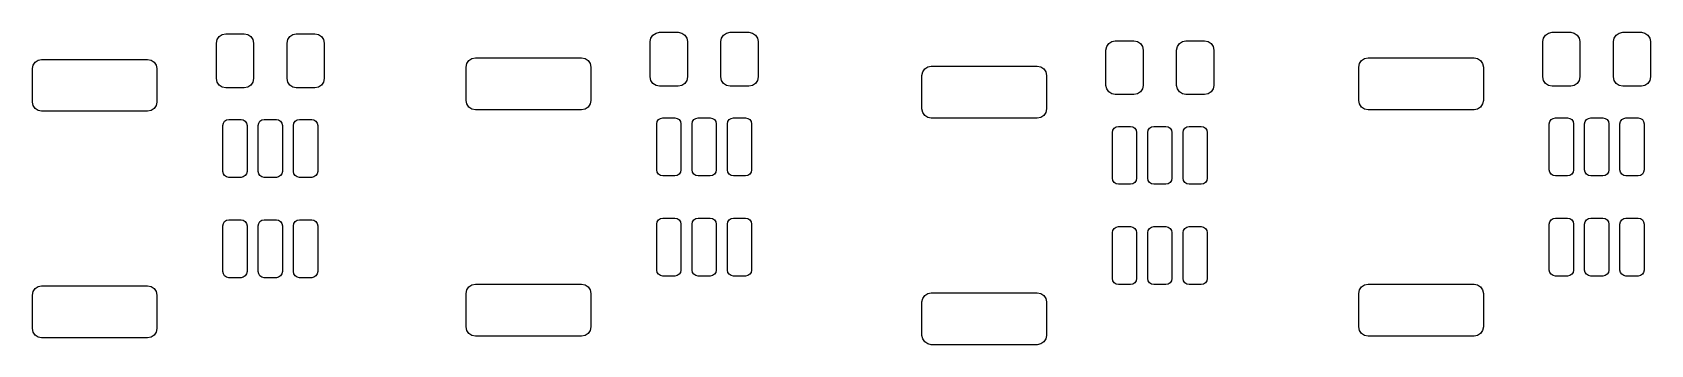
# Model space of a CAD drawing. Extents: x 18.1 to 109.5, y -97.2 to -40.2.
# Drawn here: x 66.03 to 109.55, y -48.59 to -40.17 of the extents above; entities that cross this region are included whole.
import ezdxf

# ---------------------------------------------------------------- set-up
doc = ezdxf.new("R2010")
doc.units = 0
doc.layers.add('BLACK', color=7, linetype='CONTINUOUS')

msp = doc.modelspace()

# ---------------------------------------------------------------- linework, layer by layer
at = {"layer": 'BLACK', "linetype": 'CONTINUOUS'}
for p, q in [((70.981571, -40.465), (71.000601, -40.369329)), ((70.981571, -41.415), (70.981571, -40.465)), ((71.000601, -40.369329), (71.054794, -40.288223)), ((71.054794, -40.288223), (71.1359, -40.23403)), ((71.1359, -40.23403), (71.231571, -40.215)), ((71.231571, -40.215), (71.731571, -40.215)), ((71.731571, -40.215), (71.827242, -40.23403)), ((71.827242, -40.23403), (71.908348, -40.288223)), ((71.908348, -40.288223), (71.962541, -40.369329)), ((71.962541, -40.369329), (71.981571, -40.465)), ((71.981571, -40.465), (71.981571, -41.415)), ((72.881571, -40.465), (72.900601, -40.369329)), ((72.881571, -41.415), (72.881571, -40.465)), ((72.900601, -40.369329), (72.954794, -40.288223)), ((72.954794, -40.288223), (73.0359, -40.23403)), ((73.0359, -40.23403), (73.131571, -40.215)), ((73.131571, -40.215), (73.631571, -40.215)), ((73.631571, -40.215), (73.727242, -40.23403)), ((73.727242, -40.23403), (73.808348, -40.288223)), ((73.808348, -40.288223), (73.862541, -40.369329)), ((73.862541, -40.369329), (73.881571, -40.465)), ((73.881571, -40.465), (73.881571, -41.415)), ((82.649, -40.422), (82.66803, -40.326329)), ((82.649, -41.372), (82.649, -40.422)), ((82.66803, -40.326329), (82.722223, -40.245223)), ((82.722223, -40.245223), (82.803329, -40.19103)), ((82.803329, -40.19103), (82.899, -40.172)), ((82.899, -40.172), (83.399, -40.172)), ((83.399, -40.172), (83.494671, -40.19103)), ((83.494671, -40.19103), (83.575777, -40.245223)), ((83.575777, -40.245223), (83.62997, -40.326329)), ((83.62997, -40.326329), (83.649, -40.422)), ((83.649, -40.422), (83.649, -41.372)), ((84.549, -40.422), (84.56803, -40.326329)), ((84.549, -41.372), (84.549, -40.422)), ((84.56803, -40.326329), (84.622223, -40.245223)), ((84.622223, -40.245223), (84.703329, -40.19103)), ((84.703329, -40.19103), (84.799, -40.172)), ((84.799, -40.172), (85.299, -40.172)), ((85.299, -40.172), (85.394671, -40.19103)), ((85.394671, -40.19103), (85.475777, -40.245223)), ((85.475777, -40.245223), (85.52997, -40.326329)), ((85.52997, -40.326329), (85.549, -40.422)), ((85.549, -40.422), (85.549, -41.372)), ((94.976223, -40.473223), (95.057329, -40.41903)), ((95.057329, -40.41903), (95.153, -40.4)), ((95.153, -40.4), (95.653, -40.4)), ((95.653, -40.4), (95.748671, -40.41903)), ((95.748671, -40.41903), (95.829777, -40.473223)), ((96.876223, -40.473223), (96.957329, -40.41903)), ((96.957329, -40.41903), (97.053, -40.4)), ((97.053, -40.4), (97.553, -40.4)), ((97.553, -40.4), (97.648671, -40.41903)), ((97.648671, -40.41903), (97.729777, -40.473223)), ((106.649, -40.422), (106.66803, -40.326329)), ((106.649, -41.372), (106.649, -40.422)), ((106.66803, -40.326329), (106.722223, -40.245223)), ((106.722223, -40.245223), (106.803329, -40.19103)), ((106.803329, -40.19103), (106.899, -40.172)), ((106.899, -40.172), (107.399, -40.172)), ((107.399, -40.172), (107.494671, -40.19103)), ((107.494671, -40.19103), (107.575777, -40.245223)), ((107.575777, -40.245223), (107.62997, -40.326329)), ((107.62997, -40.326329), (107.649, -40.422)), ((107.649, -40.422), (107.649, -41.372)), ((108.549, -40.422), (108.56803, -40.326329)), ((108.549, -41.372), (108.549, -40.422)), ((108.56803, -40.326329), (108.622223, -40.245223)), ((108.622223, -40.245223), (108.703329, -40.19103)), ((108.703329, -40.19103), (108.799, -40.172)), ((108.799, -40.172), (109.299, -40.172)), ((109.299, -40.172), (109.394671, -40.19103)), ((109.394671, -40.19103), (109.475777, -40.245223)), ((109.475777, -40.245223), (109.52997, -40.326329)), ((109.52997, -40.326329), (109.549, -40.422)), ((109.549, -40.422), (109.549, -41.372)), ((66.1879, -40.91903), (66.283571, -40.900001)), ((66.283571, -40.900001), (69.133572, -40.9)), ((69.133572, -40.9), (69.229242, -40.91903)), ((77.774223, -40.930223), (77.855329, -40.87603)), ((77.855329, -40.87603), (77.951, -40.857001)), ((77.951, -40.857001), (80.801001, -40.857)), ((80.801001, -40.857), (80.896671, -40.87603)), ((80.896671, -40.87603), (80.977777, -40.930223)), ((94.903, -40.65), (94.92203, -40.554329)), ((94.903, -41.6), (94.903, -40.65)), ((94.92203, -40.554329), (94.976223, -40.473223)), ((95.829777, -40.473223), (95.88397, -40.554329)), ((95.88397, -40.554329), (95.903, -40.65)), ((95.903, -40.65), (95.903, -41.6)), ((96.803, -40.65), (96.82203, -40.554329)), ((96.803, -41.6), (96.803, -40.65)), ((96.82203, -40.554329), (96.876223, -40.473223)), ((97.729777, -40.473223), (97.78397, -40.554329)), ((97.78397, -40.554329), (97.803, -40.65)), ((97.803, -40.65), (97.803, -41.6)), ((101.774223, -40.930223), (101.855329, -40.87603)), ((101.855329, -40.87603), (101.951, -40.857001)), ((101.951, -40.857001), (104.801001, -40.857)), ((104.801001, -40.857), (104.896671, -40.87603)), ((104.896671, -40.87603), (104.977777, -40.930223)), ((66.033571, -41.149999), (66.052601, -41.054329)), ((66.033572, -42.05), (66.033571, -41.149999)), ((66.052601, -41.054329), (66.106794, -40.973223)), ((66.106794, -40.973223), (66.1879, -40.91903)), ((69.229242, -40.91903), (69.310348, -40.973223)), ((69.310348, -40.973223), (69.364541, -41.054329)), ((69.364541, -41.054329), (69.38357, -41.15)), ((69.38357, -41.15), (69.383571, -42.050001)), ((77.701, -41.106999), (77.72003, -41.011329)), ((77.701001, -42.007), (77.701, -41.106999)), ((77.72003, -41.011329), (77.774223, -40.930223)), ((80.977777, -40.930223), (81.03197, -41.011329)), ((81.03197, -41.011329), (81.050999, -41.107)), ((81.050999, -41.107), (81.051, -42.007001)), ((89.955, -41.334999), (89.97403, -41.239329)), ((89.955001, -42.235), (89.955, -41.334999)), ((89.97403, -41.239329), (90.028223, -41.158223)), ((90.028223, -41.158223), (90.109329, -41.10403)), ((90.109329, -41.10403), (90.205, -41.085001)), ((90.205, -41.085001), (93.055001, -41.085)), ((93.055001, -41.085), (93.150671, -41.10403)), ((93.150671, -41.10403), (93.231777, -41.158223)), ((93.231777, -41.158223), (93.28597, -41.239329)), ((93.28597, -41.239329), (93.304999, -41.335)), ((93.304999, -41.335), (93.305, -42.235001)), ((101.701, -41.106999), (101.72003, -41.011329)), ((101.701001, -42.007), (101.701, -41.106999)), ((101.72003, -41.011329), (101.774223, -40.930223)), ((104.977777, -40.930223), (105.03197, -41.011329)), ((105.03197, -41.011329), (105.050999, -41.107)), ((105.050999, -41.107), (105.051, -42.007001)), ((71.000601, -41.510671), (70.981571, -41.415)), ((71.054794, -41.591777), (71.000601, -41.510671)), ((71.1359, -41.64597), (71.054794, -41.591777)), ((71.231571, -41.665), (71.1359, -41.64597)), ((71.731571, -41.665), (71.231571, -41.665)), ((71.827242, -41.64597), (71.731571, -41.665)), ((71.908348, -41.591777), (71.827242, -41.64597)), ((71.962541, -41.510671), (71.908348, -41.591777)), ((71.981571, -41.415), (71.962541, -41.510671)), ((72.900601, -41.510671), (72.881571, -41.415)), ((72.954794, -41.591777), (72.900601, -41.510671)), ((73.0359, -41.64597), (72.954794, -41.591777)), ((73.131571, -41.665), (73.0359, -41.64597)), ((73.631571, -41.665), (73.131571, -41.665)), ((73.727242, -41.64597), (73.631571, -41.665)), ((73.808348, -41.591777), (73.727242, -41.64597)), ((73.862541, -41.510671), (73.808348, -41.591777)), ((73.881571, -41.415), (73.862541, -41.510671)), ((82.66803, -41.467671), (82.649, -41.372)), ((82.722223, -41.548777), (82.66803, -41.467671)), ((82.803329, -41.60297), (82.722223, -41.548777)), ((82.899, -41.622), (82.803329, -41.60297)), ((83.399, -41.622), (82.899, -41.622)), ((83.494671, -41.60297), (83.399, -41.622)), ((83.575777, -41.548777), (83.494671, -41.60297)), ((83.62997, -41.467671), (83.575777, -41.548777)), ((83.649, -41.372), (83.62997, -41.467671)), ((84.56803, -41.467671), (84.549, -41.372)), ((84.622223, -41.548777), (84.56803, -41.467671)), ((84.703329, -41.60297), (84.622223, -41.548777)), ((84.799, -41.622), (84.703329, -41.60297)), ((85.299, -41.622), (84.799, -41.622)), ((85.394671, -41.60297), (85.299, -41.622)), ((85.475777, -41.548777), (85.394671, -41.60297)), ((85.52997, -41.467671), (85.475777, -41.548777)), ((85.549, -41.372), (85.52997, -41.467671)), ((94.92203, -41.695671), (94.903, -41.6)), ((94.976223, -41.776777), (94.92203, -41.695671)), ((95.88397, -41.695671), (95.829777, -41.776777)), ((95.903, -41.6), (95.88397, -41.695671)), ((96.82203, -41.695671), (96.803, -41.6)), ((96.876223, -41.776777), (96.82203, -41.695671)), ((97.78397, -41.695671), (97.729777, -41.776777)), ((97.803, -41.6), (97.78397, -41.695671)), ((106.66803, -41.467671), (106.649, -41.372)), ((106.722223, -41.548777), (106.66803, -41.467671)), ((106.803329, -41.60297), (106.722223, -41.548777)), ((106.899, -41.622), (106.803329, -41.60297)), ((107.399, -41.622), (106.899, -41.622)), ((107.494671, -41.60297), (107.399, -41.622)), ((107.575777, -41.548777), (107.494671, -41.60297)), ((107.62997, -41.467671), (107.575777, -41.548777)), ((107.649, -41.372), (107.62997, -41.467671)), ((108.56803, -41.467671), (108.549, -41.372)), ((108.622223, -41.548777), (108.56803, -41.467671)), ((108.703329, -41.60297), (108.622223, -41.548777)), ((108.799, -41.622), (108.703329, -41.60297)), ((109.299, -41.622), (108.799, -41.622)), ((109.394671, -41.60297), (109.299, -41.622)), ((109.475777, -41.548777), (109.394671, -41.60297)), ((109.52997, -41.467671), (109.475777, -41.548777)), ((109.549, -41.372), (109.52997, -41.467671)), ((66.052601, -42.145671), (66.033572, -42.05)), ((66.106794, -42.226777), (66.052601, -42.145671)), ((69.364541, -42.145671), (69.310348, -42.226777)), ((69.383571, -42.050001), (69.364541, -42.145671)), ((77.72003, -42.102671), (77.701001, -42.007)), ((77.774223, -42.183777), (77.72003, -42.102671)), ((77.855329, -42.23797), (77.774223, -42.183777)), ((80.977777, -42.183777), (80.896671, -42.23797)), ((81.03197, -42.102671), (80.977777, -42.183777)), ((81.051, -42.007001), (81.03197, -42.102671)), ((95.057329, -41.83097), (94.976223, -41.776777)), ((95.153, -41.85), (95.057329, -41.83097)), ((95.653, -41.85), (95.153, -41.85)), ((95.748671, -41.83097), (95.653, -41.85)), ((95.829777, -41.776777), (95.748671, -41.83097)), ((96.957329, -41.83097), (96.876223, -41.776777)), ((97.053, -41.85), (96.957329, -41.83097)), ((97.553, -41.85), (97.053, -41.85)), ((97.648671, -41.83097), (97.553, -41.85)), ((97.729777, -41.776777), (97.648671, -41.83097)), ((101.72003, -42.102671), (101.701001, -42.007)), ((101.774223, -42.183777), (101.72003, -42.102671)), ((101.855329, -42.23797), (101.774223, -42.183777)), ((104.977777, -42.183777), (104.896671, -42.23797)), ((105.03197, -42.102671), (104.977777, -42.183777)), ((105.051, -42.007001), (105.03197, -42.102671)), ((66.1879, -42.28097), (66.106794, -42.226777)), ((66.28357, -42.3), (66.1879, -42.28097)), ((69.133571, -42.299999), (66.28357, -42.3)), ((69.229242, -42.28097), (69.133571, -42.299999)), ((69.310348, -42.226777), (69.229242, -42.28097)), ((71.156571, -42.6825), (71.168941, -42.620314)), ((71.168941, -42.620314), (71.204166, -42.567595)), ((71.204166, -42.567595), (71.256885, -42.53237)), ((71.256885, -42.53237), (71.319071, -42.52)), ((71.319071, -42.52), (71.644071, -42.52)), ((71.644071, -42.52), (71.706257, -42.53237)), ((71.706257, -42.53237), (71.758976, -42.567595)), ((71.758976, -42.567595), (71.794201, -42.620314)), ((71.794201, -42.620314), (71.806571, -42.6825)), ((72.106571, -42.6825), (72.118941, -42.620314)), ((72.118941, -42.620314), (72.154166, -42.567595)), ((72.154166, -42.567595), (72.206885, -42.53237)), ((72.206885, -42.53237), (72.269071, -42.52)), ((72.269071, -42.52), (72.594071, -42.52)), ((72.594071, -42.52), (72.656257, -42.53237)), ((72.656257, -42.53237), (72.708976, -42.567595)), ((72.708976, -42.567595), (72.744201, -42.620314)), ((72.744201, -42.620314), (72.756571, -42.6825)), ((73.056571, -42.6825), (73.068941, -42.620314)), ((73.068941, -42.620314), (73.104166, -42.567595)), ((73.104166, -42.567595), (73.156885, -42.53237)), ((73.156885, -42.53237), (73.219071, -42.52)), ((73.219071, -42.52), (73.544071, -42.52)), ((73.544071, -42.52), (73.606257, -42.53237)), ((73.606257, -42.53237), (73.658976, -42.567595)), ((73.658976, -42.567595), (73.694201, -42.620314)), ((73.694201, -42.620314), (73.706571, -42.6825)), ((77.950999, -42.257), (77.855329, -42.23797)), ((80.801, -42.256999), (77.950999, -42.257)), ((80.896671, -42.23797), (80.801, -42.256999)), ((82.824, -42.6395), (82.83637, -42.577314)), ((82.824, -43.8745), (82.824, -42.6395)), ((82.83637, -42.577314), (82.871595, -42.524595)), ((82.871595, -42.524595), (82.924314, -42.48937)), ((82.924314, -42.48937), (82.9865, -42.477)), ((82.9865, -42.477), (83.3115, -42.477)), ((83.3115, -42.477), (83.373686, -42.48937)), ((83.373686, -42.48937), (83.426405, -42.524595)), ((83.426405, -42.524595), (83.46163, -42.577314)), ((83.46163, -42.577314), (83.474, -42.6395)), ((83.474, -42.6395), (83.474, -43.8745)), ((83.774, -42.6395), (83.78637, -42.577314)), ((83.774, -43.8745), (83.774, -42.6395)), ((83.78637, -42.577314), (83.821595, -42.524595)), ((83.821595, -42.524595), (83.874314, -42.48937)), ((83.874314, -42.48937), (83.9365, -42.477)), ((83.9365, -42.477), (84.2615, -42.477)), ((84.2615, -42.477), (84.323686, -42.48937)), ((84.323686, -42.48937), (84.376405, -42.524595)), ((84.376405, -42.524595), (84.41163, -42.577314)), ((84.41163, -42.577314), (84.424, -42.6395)), ((84.424, -42.6395), (84.424, -43.8745)), ((84.724, -42.6395), (84.73637, -42.577314)), ((84.724, -43.8745), (84.724, -42.6395)), ((84.73637, -42.577314), (84.771595, -42.524595)), ((84.771595, -42.524595), (84.824314, -42.48937)), ((84.824314, -42.48937), (84.8865, -42.477)), ((84.8865, -42.477), (85.2115, -42.477)), ((85.2115, -42.477), (85.273686, -42.48937)), ((85.273686, -42.48937), (85.326405, -42.524595)), ((85.326405, -42.524595), (85.36163, -42.577314)), ((85.36163, -42.577314), (85.374, -42.6395)), ((85.374, -42.6395), (85.374, -43.8745)), ((89.97403, -42.330671), (89.955001, -42.235)), ((90.028223, -42.411777), (89.97403, -42.330671)), ((90.109329, -42.46597), (90.028223, -42.411777)), ((90.204999, -42.485), (90.109329, -42.46597)), ((93.055, -42.484999), (90.204999, -42.485)), ((93.150671, -42.46597), (93.055, -42.484999)), ((93.231777, -42.411777), (93.150671, -42.46597)), ((93.28597, -42.330671), (93.231777, -42.411777)), ((93.305, -42.235001), (93.28597, -42.330671)), ((101.950999, -42.257), (101.855329, -42.23797)), ((104.801, -42.256999), (101.950999, -42.257)), ((104.896671, -42.23797), (104.801, -42.256999)), ((106.824, -42.6395), (106.83637, -42.577314)), ((106.824, -43.8745), (106.824, -42.6395)), ((106.83637, -42.577314), (106.871595, -42.524595)), ((106.871595, -42.524595), (106.924314, -42.48937)), ((106.924314, -42.48937), (106.9865, -42.477)), ((106.9865, -42.477), (107.3115, -42.477)), ((107.3115, -42.477), (107.373686, -42.48937)), ((107.373686, -42.48937), (107.426405, -42.524595)), ((107.426405, -42.524595), (107.46163, -42.577314)), ((107.46163, -42.577314), (107.474, -42.6395)), ((107.474, -42.6395), (107.474, -43.8745)), ((107.774, -42.6395), (107.78637, -42.577314)), ((107.774, -43.8745), (107.774, -42.6395)), ((107.78637, -42.577314), (107.821595, -42.524595)), ((107.821595, -42.524595), (107.874314, -42.48937)), ((107.874314, -42.48937), (107.9365, -42.477)), ((107.9365, -42.477), (108.2615, -42.477)), ((108.2615, -42.477), (108.323686, -42.48937)), ((108.323686, -42.48937), (108.376405, -42.524595)), ((108.376405, -42.524595), (108.41163, -42.577314)), ((108.41163, -42.577314), (108.424, -42.6395)), ((108.424, -42.6395), (108.424, -43.8745)), ((108.724, -42.6395), (108.73637, -42.577314)), ((108.724, -43.8745), (108.724, -42.6395)), ((108.73637, -42.577314), (108.771595, -42.524595)), ((108.771595, -42.524595), (108.824314, -42.48937)), ((108.824314, -42.48937), (108.8865, -42.477)), ((108.8865, -42.477), (109.2115, -42.477)), ((109.2115, -42.477), (109.273686, -42.48937)), ((109.273686, -42.48937), (109.326405, -42.524595)), ((109.326405, -42.524595), (109.36163, -42.577314)), ((109.36163, -42.577314), (109.374, -42.6395)), ((109.374, -42.6395), (109.374, -43.8745)), ((71.156571, -43.9175), (71.156571, -42.6825)), ((71.806571, -42.6825), (71.806571, -43.9175)), ((72.106571, -43.9175), (72.106571, -42.6825)), ((72.756571, -42.6825), (72.756571, -43.9175)), ((73.056571, -43.9175), (73.056571, -42.6825)), ((73.706571, -42.6825), (73.706571, -43.9175)), ((95.078, -42.8675), (95.09037, -42.805314)), ((95.078, -44.1025), (95.078, -42.8675)), ((95.09037, -42.805314), (95.125595, -42.752595)), ((95.125595, -42.752595), (95.178314, -42.71737)), ((95.178314, -42.71737), (95.2405, -42.705)), ((95.2405, -42.705), (95.5655, -42.705)), ((95.5655, -42.705), (95.627686, -42.71737)), ((95.627686, -42.71737), (95.680405, -42.752595)), ((95.680405, -42.752595), (95.71563, -42.805314)), ((95.71563, -42.805314), (95.728, -42.8675)), ((95.728, -42.8675), (95.728, -44.1025)), ((96.028, -42.8675), (96.04037, -42.805314)), ((96.028, -44.1025), (96.028, -42.8675)), ((96.04037, -42.805314), (96.075595, -42.752595)), ((96.075595, -42.752595), (96.128314, -42.71737)), ((96.128314, -42.71737), (96.1905, -42.705)), ((96.1905, -42.705), (96.5155, -42.705)), ((96.5155, -42.705), (96.577686, -42.71737)), ((96.577686, -42.71737), (96.630405, -42.752595)), ((96.630405, -42.752595), (96.66563, -42.805314)), ((96.66563, -42.805314), (96.678, -42.8675)), ((96.678, -42.8675), (96.678, -44.1025)), ((96.978, -42.8675), (96.99037, -42.805314)), ((96.978, -44.1025), (96.978, -42.8675)), ((96.99037, -42.805314), (97.025595, -42.752595)), ((97.025595, -42.752595), (97.078314, -42.71737)), ((97.078314, -42.71737), (97.1405, -42.705)), ((97.1405, -42.705), (97.4655, -42.705)), ((97.4655, -42.705), (97.527686, -42.71737)), ((97.527686, -42.71737), (97.580405, -42.752595)), ((97.580405, -42.752595), (97.61563, -42.805314)), ((97.61563, -42.805314), (97.628, -42.8675)), ((97.628, -42.8675), (97.628, -44.1025)), ((71.168941, -43.979686), (71.156571, -43.9175)), ((71.806571, -43.9175), (71.794201, -43.979686)), ((72.118941, -43.979686), (72.106571, -43.9175)), ((72.756571, -43.9175), (72.744201, -43.979686)), ((73.068941, -43.979686), (73.056571, -43.9175)), ((73.706571, -43.9175), (73.694201, -43.979686)), ((82.83637, -43.936686), (82.824, -43.8745)), ((82.871595, -43.989405), (82.83637, -43.936686)), ((83.46163, -43.936686), (83.426405, -43.989405)), ((83.474, -43.8745), (83.46163, -43.936686)), ((83.78637, -43.936686), (83.774, -43.8745)), ((83.821595, -43.989405), (83.78637, -43.936686)), ((84.41163, -43.936686), (84.376405, -43.989405)), ((84.424, -43.8745), (84.41163, -43.936686)), ((84.73637, -43.936686), (84.724, -43.8745)), ((84.771595, -43.989405), (84.73637, -43.936686)), ((85.36163, -43.936686), (85.326405, -43.989405)), ((85.374, -43.8745), (85.36163, -43.936686)), ((106.83637, -43.936686), (106.824, -43.8745)), ((106.871595, -43.989405), (106.83637, -43.936686)), ((107.46163, -43.936686), (107.426405, -43.989405)), ((107.474, -43.8745), (107.46163, -43.936686)), ((107.78637, -43.936686), (107.774, -43.8745)), ((107.821595, -43.989405), (107.78637, -43.936686)), ((108.41163, -43.936686), (108.376405, -43.989405)), ((108.424, -43.8745), (108.41163, -43.936686)), ((108.73637, -43.936686), (108.724, -43.8745)), ((108.771595, -43.989405), (108.73637, -43.936686)), ((109.36163, -43.936686), (109.326405, -43.989405)), ((109.374, -43.8745), (109.36163, -43.936686)), ((71.204166, -44.032405), (71.168941, -43.979686)), ((71.256885, -44.06763), (71.204166, -44.032405)), ((71.319071, -44.08), (71.256885, -44.06763)), ((71.644071, -44.08), (71.319071, -44.08)), ((71.706257, -44.06763), (71.644071, -44.08)), ((71.758976, -44.032405), (71.706257, -44.06763)), ((71.794201, -43.979686), (71.758976, -44.032405)), ((72.154166, -44.032405), (72.118941, -43.979686)), ((72.206885, -44.06763), (72.154166, -44.032405)), ((72.269071, -44.08), (72.206885, -44.06763)), ((72.594071, -44.08), (72.269071, -44.08)), ((72.656257, -44.06763), (72.594071, -44.08)), ((72.708976, -44.032405), (72.656257, -44.06763)), ((72.744201, -43.979686), (72.708976, -44.032405)), ((73.104166, -44.032405), (73.068941, -43.979686)), ((73.156885, -44.06763), (73.104166, -44.032405)), ((73.219071, -44.08), (73.156885, -44.06763)), ((73.544071, -44.08), (73.219071, -44.08)), ((73.606257, -44.06763), (73.544071, -44.08)), ((73.658976, -44.032405), (73.606257, -44.06763)), ((73.694201, -43.979686), (73.658976, -44.032405)), ((82.924314, -44.02463), (82.871595, -43.989405)), ((82.9865, -44.037), (82.924314, -44.02463)), ((83.3115, -44.037), (82.9865, -44.037)), ((83.373686, -44.02463), (83.3115, -44.037)), ((83.426405, -43.989405), (83.373686, -44.02463)), ((83.874314, -44.02463), (83.821595, -43.989405)), ((83.9365, -44.037), (83.874314, -44.02463)), ((84.2615, -44.037), (83.9365, -44.037)), ((84.323686, -44.02463), (84.2615, -44.037)), ((84.376405, -43.989405), (84.323686, -44.02463)), ((84.824314, -44.02463), (84.771595, -43.989405)), ((84.8865, -44.037), (84.824314, -44.02463)), ((85.2115, -44.037), (84.8865, -44.037)), ((85.273686, -44.02463), (85.2115, -44.037)), ((85.326405, -43.989405), (85.273686, -44.02463)), ((95.09037, -44.164686), (95.078, -44.1025)), ((95.125595, -44.217405), (95.09037, -44.164686)), ((95.178314, -44.25263), (95.125595, -44.217405)), ((95.2405, -44.265), (95.178314, -44.25263)), ((95.5655, -44.265), (95.2405, -44.265)), ((95.627686, -44.25263), (95.5655, -44.265)), ((95.680405, -44.217405), (95.627686, -44.25263)), ((95.71563, -44.164686), (95.680405, -44.217405)), ((95.728, -44.1025), (95.71563, -44.164686)), ((96.04037, -44.164686), (96.028, -44.1025)), ((96.075595, -44.217405), (96.04037, -44.164686)), ((96.128314, -44.25263), (96.075595, -44.217405)), ((96.1905, -44.265), (96.128314, -44.25263)), ((96.5155, -44.265), (96.1905, -44.265)), ((96.577686, -44.25263), (96.5155, -44.265)), ((96.630405, -44.217405), (96.577686, -44.25263)), ((96.66563, -44.164686), (96.630405, -44.217405)), ((96.678, -44.1025), (96.66563, -44.164686)), ((96.99037, -44.164686), (96.978, -44.1025)), ((97.025595, -44.217405), (96.99037, -44.164686)), ((97.078314, -44.25263), (97.025595, -44.217405)), ((97.1405, -44.265), (97.078314, -44.25263)), ((97.4655, -44.265), (97.1405, -44.265)), ((97.527686, -44.25263), (97.4655, -44.265)), ((97.580405, -44.217405), (97.527686, -44.25263)), ((97.61563, -44.164686), (97.580405, -44.217405)), ((97.628, -44.1025), (97.61563, -44.164686)), ((106.924314, -44.02463), (106.871595, -43.989405)), ((106.9865, -44.037), (106.924314, -44.02463)), ((107.3115, -44.037), (106.9865, -44.037)), ((107.373686, -44.02463), (107.3115, -44.037)), ((107.426405, -43.989405), (107.373686, -44.02463)), ((107.874314, -44.02463), (107.821595, -43.989405)), ((107.9365, -44.037), (107.874314, -44.02463)), ((108.2615, -44.037), (107.9365, -44.037)), ((108.323686, -44.02463), (108.2615, -44.037)), ((108.376405, -43.989405), (108.323686, -44.02463)), ((108.824314, -44.02463), (108.771595, -43.989405)), ((108.8865, -44.037), (108.824314, -44.02463)), ((109.2115, -44.037), (108.8865, -44.037)), ((109.273686, -44.02463), (109.2115, -44.037)), ((109.326405, -43.989405), (109.273686, -44.02463)), ((71.204166, -45.267595), (71.256885, -45.23237)), ((71.256885, -45.23237), (71.319071, -45.22)), ((71.319071, -45.22), (71.644071, -45.22)), ((71.644071, -45.22), (71.706257, -45.23237)), ((71.706257, -45.23237), (71.758976, -45.267595)), ((72.154166, -45.267595), (72.206885, -45.23237)), ((72.206885, -45.23237), (72.269071, -45.22)), ((72.269071, -45.22), (72.594071, -45.22)), ((72.594071, -45.22), (72.656257, -45.23237)), ((72.656257, -45.23237), (72.708976, -45.267595)), ((73.104166, -45.267595), (73.156885, -45.23237)), ((73.156885, -45.23237), (73.219071, -45.22)), ((73.219071, -45.22), (73.544071, -45.22)), ((73.544071, -45.22), (73.606257, -45.23237)), ((73.606257, -45.23237), (73.658976, -45.267595)), ((82.83637, -45.277314), (82.871595, -45.224595)), ((82.871595, -45.224595), (82.924314, -45.18937)), ((82.924314, -45.18937), (82.9865, -45.177)), ((82.9865, -45.177), (83.3115, -45.177)), ((83.3115, -45.177), (83.373686, -45.18937)), ((83.373686, -45.18937), (83.426405, -45.224595)), ((83.426405, -45.224595), (83.46163, -45.277314)), ((83.78637, -45.277314), (83.821595, -45.224595)), ((83.821595, -45.224595), (83.874314, -45.18937)), ((83.874314, -45.18937), (83.9365, -45.177)), ((83.9365, -45.177), (84.2615, -45.177)), ((84.2615, -45.177), (84.323686, -45.18937)), ((84.323686, -45.18937), (84.376405, -45.224595)), ((84.376405, -45.224595), (84.41163, -45.277314)), ((84.73637, -45.277314), (84.771595, -45.224595)), ((84.771595, -45.224595), (84.824314, -45.18937)), ((84.824314, -45.18937), (84.8865, -45.177)), ((84.8865, -45.177), (85.2115, -45.177)), ((85.2115, -45.177), (85.273686, -45.18937)), ((85.273686, -45.18937), (85.326405, -45.224595)), ((85.326405, -45.224595), (85.36163, -45.277314)), ((106.83637, -45.277314), (106.871595, -45.224595)), ((106.871595, -45.224595), (106.924314, -45.18937)), ((106.924314, -45.18937), (106.9865, -45.177)), ((106.9865, -45.177), (107.3115, -45.177)), ((107.3115, -45.177), (107.373686, -45.18937)), ((107.373686, -45.18937), (107.426405, -45.224595)), ((107.426405, -45.224595), (107.46163, -45.277314)), ((107.78637, -45.277314), (107.821595, -45.224595)), ((107.821595, -45.224595), (107.874314, -45.18937)), ((107.874314, -45.18937), (107.9365, -45.177)), ((107.9365, -45.177), (108.2615, -45.177)), ((108.2615, -45.177), (108.323686, -45.18937)), ((108.323686, -45.18937), (108.376405, -45.224595)), ((108.376405, -45.224595), (108.41163, -45.277314)), ((108.73637, -45.277314), (108.771595, -45.224595)), ((108.771595, -45.224595), (108.824314, -45.18937)), ((108.824314, -45.18937), (108.8865, -45.177)), ((108.8865, -45.177), (109.2115, -45.177)), ((109.2115, -45.177), (109.273686, -45.18937)), ((109.273686, -45.18937), (109.326405, -45.224595)), ((109.326405, -45.224595), (109.36163, -45.277314)), ((71.156571, -45.3825), (71.168941, -45.320314)), ((71.156571, -46.6175), (71.156571, -45.3825)), ((71.168941, -45.320314), (71.204166, -45.267595)), ((71.758976, -45.267595), (71.794201, -45.320314)), ((71.794201, -45.320314), (71.806571, -45.3825)), ((71.806571, -45.3825), (71.806571, -46.6175)), ((72.106571, -45.3825), (72.118941, -45.320314)), ((72.106571, -46.6175), (72.106571, -45.3825)), ((72.118941, -45.320314), (72.154166, -45.267595)), ((72.708976, -45.267595), (72.744201, -45.320314)), ((72.744201, -45.320314), (72.756571, -45.3825)), ((72.756571, -45.3825), (72.756571, -46.6175)), ((73.056571, -45.3825), (73.068941, -45.320314)), ((73.056571, -46.6175), (73.056571, -45.3825)), ((73.068941, -45.320314), (73.104166, -45.267595)), ((73.658976, -45.267595), (73.694201, -45.320314)), ((73.694201, -45.320314), (73.706571, -45.3825)), ((73.706571, -45.3825), (73.706571, -46.6175)), ((82.824, -45.3395), (82.83637, -45.277314)), ((82.824, -46.5745), (82.824, -45.3395)), ((83.46163, -45.277314), (83.474, -45.3395)), ((83.474, -45.3395), (83.474, -46.5745)), ((83.774, -45.3395), (83.78637, -45.277314)), ((83.774, -46.5745), (83.774, -45.3395)), ((84.41163, -45.277314), (84.424, -45.3395)), ((84.424, -45.3395), (84.424, -46.5745)), ((84.724, -45.3395), (84.73637, -45.277314)), ((84.724, -46.5745), (84.724, -45.3395)), ((85.36163, -45.277314), (85.374, -45.3395)), ((85.374, -45.3395), (85.374, -46.5745)), ((95.078, -45.5675), (95.09037, -45.505314)), ((95.078, -46.8025), (95.078, -45.5675)), ((95.09037, -45.505314), (95.125595, -45.452595)), ((95.125595, -45.452595), (95.178314, -45.41737)), ((95.178314, -45.41737), (95.2405, -45.405)), ((95.2405, -45.405), (95.5655, -45.405)), ((95.5655, -45.405), (95.627686, -45.41737)), ((95.627686, -45.41737), (95.680405, -45.452595)), ((95.680405, -45.452595), (95.71563, -45.505314)), ((95.71563, -45.505314), (95.728, -45.5675)), ((95.728, -45.5675), (95.728, -46.8025)), ((96.028, -45.5675), (96.04037, -45.505314)), ((96.028, -46.8025), (96.028, -45.5675)), ((96.04037, -45.505314), (96.075595, -45.452595)), ((96.075595, -45.452595), (96.128314, -45.41737)), ((96.128314, -45.41737), (96.1905, -45.405)), ((96.1905, -45.405), (96.5155, -45.405)), ((96.5155, -45.405), (96.577686, -45.41737)), ((96.577686, -45.41737), (96.630405, -45.452595)), ((96.630405, -45.452595), (96.66563, -45.505314)), ((96.66563, -45.505314), (96.678, -45.5675)), ((96.678, -45.5675), (96.678, -46.8025)), ((96.978, -45.5675), (96.99037, -45.505314)), ((96.978, -46.8025), (96.978, -45.5675)), ((96.99037, -45.505314), (97.025595, -45.452595)), ((97.025595, -45.452595), (97.078314, -45.41737)), ((97.078314, -45.41737), (97.1405, -45.405)), ((97.1405, -45.405), (97.4655, -45.405)), ((97.4655, -45.405), (97.527686, -45.41737)), ((97.527686, -45.41737), (97.580405, -45.452595)), ((97.580405, -45.452595), (97.61563, -45.505314)), ((97.61563, -45.505314), (97.628, -45.5675)), ((97.628, -45.5675), (97.628, -46.8025)), ((106.824, -45.3395), (106.83637, -45.277314)), ((106.824, -46.5745), (106.824, -45.3395)), ((107.46163, -45.277314), (107.474, -45.3395)), ((107.474, -45.3395), (107.474, -46.5745)), ((107.774, -45.3395), (107.78637, -45.277314)), ((107.774, -46.5745), (107.774, -45.3395)), ((108.41163, -45.277314), (108.424, -45.3395)), ((108.424, -45.3395), (108.424, -46.5745)), ((108.724, -45.3395), (108.73637, -45.277314)), ((108.724, -46.5745), (108.724, -45.3395)), ((109.36163, -45.277314), (109.374, -45.3395)), ((109.374, -45.3395), (109.374, -46.5745)), ((71.168941, -46.679686), (71.156571, -46.6175)), ((71.204166, -46.732405), (71.168941, -46.679686)), ((71.256885, -46.76763), (71.204166, -46.732405)), ((71.319071, -46.78), (71.256885, -46.76763)), ((71.644071, -46.78), (71.319071, -46.78)), ((71.706257, -46.76763), (71.644071, -46.78)), ((71.758976, -46.732405), (71.706257, -46.76763)), ((71.794201, -46.679686), (71.758976, -46.732405)), ((71.806571, -46.6175), (71.794201, -46.679686)), ((72.118941, -46.679686), (72.106571, -46.6175)), ((72.154166, -46.732405), (72.118941, -46.679686)), ((72.206885, -46.76763), (72.154166, -46.732405)), ((72.269071, -46.78), (72.206885, -46.76763)), ((72.594071, -46.78), (72.269071, -46.78)), ((72.656257, -46.76763), (72.594071, -46.78)), ((72.708976, -46.732405), (72.656257, -46.76763)), ((72.744201, -46.679686), (72.708976, -46.732405)), ((72.756571, -46.6175), (72.744201, -46.679686)), ((73.068941, -46.679686), (73.056571, -46.6175)), ((73.104166, -46.732405), (73.068941, -46.679686)), ((73.156885, -46.76763), (73.104166, -46.732405)), ((73.219071, -46.78), (73.156885, -46.76763)), ((73.544071, -46.78), (73.219071, -46.78)), ((73.606257, -46.76763), (73.544071, -46.78)), ((73.658976, -46.732405), (73.606257, -46.76763)), ((73.694201, -46.679686), (73.658976, -46.732405)), ((73.706571, -46.6175), (73.694201, -46.679686)), ((77.774223, -47.030223), (77.855329, -46.97603)), ((77.855329, -46.97603), (77.951, -46.957001)), ((77.951, -46.957001), (80.801001, -46.957)), ((80.801001, -46.957), (80.896671, -46.97603)), ((80.896671, -46.97603), (80.977777, -47.030223)), ((82.83637, -46.636686), (82.824, -46.5745)), ((82.871595, -46.689405), (82.83637, -46.636686)), ((82.924314, -46.72463), (82.871595, -46.689405)), ((82.9865, -46.737), (82.924314, -46.72463)), ((83.3115, -46.737), (82.9865, -46.737)), ((83.373686, -46.72463), (83.3115, -46.737)), ((83.426405, -46.689405), (83.373686, -46.72463)), ((83.46163, -46.636686), (83.426405, -46.689405)), ((83.474, -46.5745), (83.46163, -46.636686)), ((83.78637, -46.636686), (83.774, -46.5745)), ((83.821595, -46.689405), (83.78637, -46.636686)), ((83.874314, -46.72463), (83.821595, -46.689405)), ((83.9365, -46.737), (83.874314, -46.72463)), ((84.2615, -46.737), (83.9365, -46.737)), ((84.323686, -46.72463), (84.2615, -46.737)), ((84.376405, -46.689405), (84.323686, -46.72463)), ((84.41163, -46.636686), (84.376405, -46.689405)), ((84.424, -46.5745), (84.41163, -46.636686)), ((84.73637, -46.636686), (84.724, -46.5745)), ((84.771595, -46.689405), (84.73637, -46.636686)), ((84.824314, -46.72463), (84.771595, -46.689405)), ((84.8865, -46.737), (84.824314, -46.72463)), ((85.2115, -46.737), (84.8865, -46.737)), ((85.273686, -46.72463), (85.2115, -46.737)), ((85.326405, -46.689405), (85.273686, -46.72463)), ((85.36163, -46.636686), (85.326405, -46.689405)), ((85.374, -46.5745), (85.36163, -46.636686)), ((95.09037, -46.864686), (95.078, -46.8025)), ((95.125595, -46.917405), (95.09037, -46.864686)), ((95.178314, -46.95263), (95.125595, -46.917405)), ((95.2405, -46.965), (95.178314, -46.95263)), ((95.5655, -46.965), (95.2405, -46.965)), ((95.627686, -46.95263), (95.5655, -46.965)), ((95.680405, -46.917405), (95.627686, -46.95263)), ((95.71563, -46.864686), (95.680405, -46.917405)), ((95.728, -46.8025), (95.71563, -46.864686)), ((96.04037, -46.864686), (96.028, -46.8025)), ((96.075595, -46.917405), (96.04037, -46.864686)), ((96.128314, -46.95263), (96.075595, -46.917405)), ((96.1905, -46.965), (96.128314, -46.95263)), ((96.5155, -46.965), (96.1905, -46.965)), ((96.577686, -46.95263), (96.5155, -46.965)), ((96.630405, -46.917405), (96.577686, -46.95263)), ((96.66563, -46.864686), (96.630405, -46.917405)), ((96.678, -46.8025), (96.66563, -46.864686)), ((96.99037, -46.864686), (96.978, -46.8025)), ((97.025595, -46.917405), (96.99037, -46.864686)), ((97.078314, -46.95263), (97.025595, -46.917405)), ((97.1405, -46.965), (97.078314, -46.95263)), ((97.4655, -46.965), (97.1405, -46.965)), ((97.527686, -46.95263), (97.4655, -46.965)), ((97.580405, -46.917405), (97.527686, -46.95263)), ((97.61563, -46.864686), (97.580405, -46.917405)), ((97.628, -46.8025), (97.61563, -46.864686)), ((101.774223, -47.030223), (101.855329, -46.97603)), ((101.855329, -46.97603), (101.951, -46.957001)), ((101.951, -46.957001), (104.801001, -46.957)), ((104.801001, -46.957), (104.896671, -46.97603)), ((104.896671, -46.97603), (104.977777, -47.030223)), ((106.83637, -46.636686), (106.824, -46.5745)), ((106.871595, -46.689405), (106.83637, -46.636686)), ((106.924314, -46.72463), (106.871595, -46.689405)), ((106.9865, -46.737), (106.924314, -46.72463)), ((107.3115, -46.737), (106.9865, -46.737)), ((107.373686, -46.72463), (107.3115, -46.737)), ((107.426405, -46.689405), (107.373686, -46.72463)), ((107.46163, -46.636686), (107.426405, -46.689405)), ((107.474, -46.5745), (107.46163, -46.636686)), ((107.78637, -46.636686), (107.774, -46.5745)), ((107.821595, -46.689405), (107.78637, -46.636686)), ((107.874314, -46.72463), (107.821595, -46.689405)), ((107.9365, -46.737), (107.874314, -46.72463)), ((108.2615, -46.737), (107.9365, -46.737)), ((108.323686, -46.72463), (108.2615, -46.737)), ((108.376405, -46.689405), (108.323686, -46.72463)), ((108.41163, -46.636686), (108.376405, -46.689405)), ((108.424, -46.5745), (108.41163, -46.636686)), ((108.73637, -46.636686), (108.724, -46.5745)), ((108.771595, -46.689405), (108.73637, -46.636686)), ((108.824314, -46.72463), (108.771595, -46.689405)), ((108.8865, -46.737), (108.824314, -46.72463)), ((109.2115, -46.737), (108.8865, -46.737)), ((109.273686, -46.72463), (109.2115, -46.737)), ((109.326405, -46.689405), (109.273686, -46.72463)), ((109.36163, -46.636686), (109.326405, -46.689405)), ((109.374, -46.5745), (109.36163, -46.636686)), ((66.033571, -47.249999), (66.052601, -47.154329)), ((66.033572, -48.15), (66.033571, -47.249999)), ((66.052601, -47.154329), (66.106794, -47.073223)), ((66.106794, -47.073223), (66.1879, -47.01903)), ((66.1879, -47.01903), (66.283571, -47.000001)), ((66.283571, -47.000001), (69.133572, -47)), ((69.133572, -47), (69.229242, -47.01903)), ((69.229242, -47.01903), (69.310348, -47.073223)), ((69.310348, -47.073223), (69.364541, -47.154329)), ((69.364541, -47.154329), (69.38357, -47.25)), ((69.38357, -47.25), (69.383571, -48.150001)), ((77.701, -47.206999), (77.72003, -47.111329)), ((77.701001, -48.107), (77.701, -47.206999)), ((77.72003, -47.111329), (77.774223, -47.030223)), ((80.977777, -47.030223), (81.03197, -47.111329)), ((81.03197, -47.111329), (81.050999, -47.207)), ((81.050999, -47.207), (81.051, -48.107001)), ((89.955, -47.434999), (89.97403, -47.339329)), ((89.97403, -47.339329), (90.028223, -47.258223)), ((90.028223, -47.258223), (90.109329, -47.20403)), ((90.109329, -47.20403), (90.205, -47.185001)), ((90.205, -47.185001), (93.055001, -47.185)), ((93.055001, -47.185), (93.150671, -47.20403)), ((93.150671, -47.20403), (93.231777, -47.258223)), ((93.231777, -47.258223), (93.28597, -47.339329)), ((93.28597, -47.339329), (93.304999, -47.435)), ((101.701, -47.206999), (101.72003, -47.111329)), ((101.701001, -48.107), (101.701, -47.206999)), ((101.72003, -47.111329), (101.774223, -47.030223)), ((104.977777, -47.030223), (105.03197, -47.111329)), ((105.03197, -47.111329), (105.050999, -47.207)), ((105.050999, -47.207), (105.051, -48.107001)), ((89.955001, -48.335), (89.955, -47.434999)), ((93.304999, -47.435), (93.305, -48.335001)), ((66.052601, -48.245671), (66.033572, -48.15)), ((66.106794, -48.326777), (66.052601, -48.245671)), ((69.364541, -48.245671), (69.310348, -48.326777)), ((69.383571, -48.150001), (69.364541, -48.245671)), ((77.72003, -48.202671), (77.701001, -48.107)), ((77.774223, -48.283777), (77.72003, -48.202671)), ((77.855329, -48.33797), (77.774223, -48.283777)), ((80.977777, -48.283777), (80.896671, -48.33797)), ((81.03197, -48.202671), (80.977777, -48.283777)), ((81.051, -48.107001), (81.03197, -48.202671)), ((101.72003, -48.202671), (101.701001, -48.107)), ((101.774223, -48.283777), (101.72003, -48.202671)), ((101.855329, -48.33797), (101.774223, -48.283777)), ((104.977777, -48.283777), (104.896671, -48.33797)), ((105.03197, -48.202671), (104.977777, -48.283777)), ((105.051, -48.107001), (105.03197, -48.202671)), ((66.1879, -48.38097), (66.106794, -48.326777)), ((66.28357, -48.4), (66.1879, -48.38097)), ((69.133571, -48.399999), (66.28357, -48.4)), ((69.229242, -48.38097), (69.133571, -48.399999)), ((69.310348, -48.326777), (69.229242, -48.38097)), ((77.950999, -48.357), (77.855329, -48.33797)), ((80.801, -48.356999), (77.950999, -48.357)), ((80.896671, -48.33797), (80.801, -48.356999)), ((89.97403, -48.430671), (89.955001, -48.335)), ((90.028223, -48.511777), (89.97403, -48.430671)), ((90.109329, -48.56597), (90.028223, -48.511777)), ((90.204999, -48.585), (90.109329, -48.56597)), ((93.055, -48.584999), (90.204999, -48.585)), ((93.150671, -48.56597), (93.055, -48.584999)), ((93.231777, -48.511777), (93.150671, -48.56597)), ((93.28597, -48.430671), (93.231777, -48.511777)), ((93.305, -48.335001), (93.28597, -48.430671)), ((101.950999, -48.357), (101.855329, -48.33797)), ((104.801, -48.356999), (101.950999, -48.357)), ((104.896671, -48.33797), (104.801, -48.356999))]:
    msp.add_line(p, q, dxfattribs=at)

doc.saveas('drawing.dxf')
